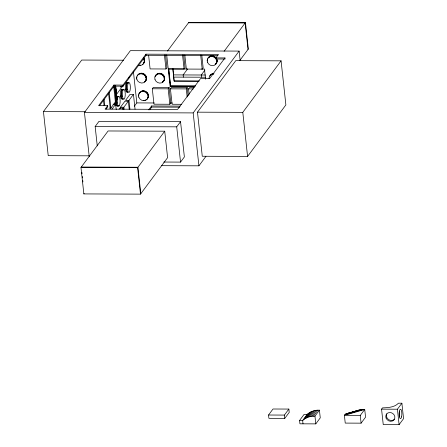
<?xml version="1.0" encoding="UTF-8"?>
<svg xmlns="http://www.w3.org/2000/svg" width="447" height="447" viewBox="0 0 447 447"><rect width="100%" height="100%" fill="white"/><g stroke="black" fill="none" stroke-linecap="round" stroke-linejoin="round"><path stroke-width="0.67" d="M144.275 61.524L144.247 59.177A4.967 4.431 36.6 0 0 143.649 58.06M164.317 79.225L164.284 76.884A4.967 4.431 36.6 0 0 160.562 73.593L158.104 73.587A4.967 4.431 36.6 0 0 155.092 76.845M216.773 61.803L217.108 60.25M216.812 61.747L216.739 59.457L217.002 61.854A4.967 4.431 36.6 0 1 215.085 64.659M136.972 76.778L136.62 78.398M144.247 59.177L144.504 61.574A4.967 4.431 36.6 0 1 142.593 64.374M137.324 75.66A4.967 4.431 36.6 0 1 139.978 73.515L142.442 73.526A4.967 4.431 36.6 0 1 146.158 76.811L146.42 79.208A4.967 4.431 36.6 0 1 144.51 82.008M145.331 100.106A4.967 4.431 36.6 0 0 148.337 96.843L148.074 94.446A4.967 4.431 36.6 0 0 144.359 91.16L141.895 91.149A4.967 4.431 36.6 0 0 138.883 94.412M164.284 76.884L164.546 79.275A4.967 4.431 36.6 0 1 162.635 82.08M207.548 59.423L207.201 61.049M114.359 85.723L116.036 101.151L116.969 98.843L115.583 86.092M116.488 98.061A4.967 1.43 -89.8 0 1 116.762 97.167L117.455 96.234A4.967 1.43 -89.8 0 1 117.829 96.261M123.204 98.932L122.836 99.24A4.967 1.43 -89.8 0 1 121.534 97.239L121.277 94.848A4.967 1.43 -89.8 0 1 121.863 90.294L122.562 89.361A4.967 1.43 -89.8 0 1 123.288 89.752M127.943 92.373A4.967 1.43 -89.8 0 1 126.641 90.372L126.378 87.975A4.967 1.43 -89.8 0 1 126.97 83.427L127.663 82.494A4.967 1.43 -89.8 0 1 128.395 82.885M116.181 100.419A4.967 1.43 -89.8 0 0 116.17 101.715L116.427 104.112A4.967 1.43 -89.8 0 0 117.734 106.107L118.014 105.581A4.733 1.363 -89.8 0 1 116.192 100.452M144.331 60.345L144.504 61.574L144.61 59.965M164.373 78.052L164.546 79.275L164.652 77.672M116.762 97.167L117.455 96.234M121.863 90.294L122.16 89.892L121.148 89.886M126.97 83.427L127.663 82.494M344.833 414.794L344.397 415.38L345.235 423.097L361.092 423.158L365.562 417.152L364.724 409.435L358.717 410.167L346.196 413.805L344.833 414.794L363.182 409.43M89.35 155.819L48.226 155.657L43.437 111.571L81.723 60.049L123.545 60.216M89.216 156.461L84.438 112.488L130.379 50.667L239.123 51.092L240.168 60.708M224.377 59.026L216.013 58.993L215.895 57.892L218.449 54.456L145.951 54.171L122.981 85.086L113.918 85.047L98.603 105.654L107.666 105.693L107.783 106.794L105.961 109.247M99.435 105.799L114.035 86.148L113.918 85.047M107.666 105.693L105.112 109.124L177.604 109.409L200.58 78.499L209.643 78.532L224.958 57.926L215.895 57.892M122.919 85.774L121.701 87.416L121.55 86.07M128.429 78.359L129.647 76.722M114.035 86.148L123.098 86.187L146.074 55.277L145.951 54.171M139.967 65.413L140.28 64.983M97.262 145.878L95.155 126.512L98.988 121.36L180.543 121.679L184.376 156.947L180.543 162.105L163.814 162.037M144.219 60.803L144.537 60.373M109.593 108.034L110.912 108.04L115.382 102.028L113.706 86.601M111.979 109.135L115.633 104.218L112.99 104.207M140.878 73.789L141.191 73.364M141.235 73.559L141.52 73.174M119.019 109.174L119.83 108.079L123.227 108.096L123.378 109.437M120.617 108.565L120.472 107.224L124.936 101.212L128.334 101.223L129.211 109.275M122.417 109.185L123.227 108.096M124.087 109.247L123.869 107.235L128.334 101.223M128.971 100.368L133.441 94.356L130.043 94.345L125.573 100.351L128.971 100.368L129.921 109.09M142.425 73.705A4.733 4.219 36.6 0 1 146.247 77.979L146.527 77.605M146.135 78.437L146.454 78.013M80.974 167.463L108.096 130.971L164.731 131.189L167.608 157.646L140.487 194.138L83.852 193.914L80.974 167.463L137.615 167.686L164.731 131.189M167.474 51.075L188.818 22.35L245.453 22.573L248.331 49.025L239.765 60.552M138.536 96.032L138.855 95.608M142.794 91.423L143.107 90.998M141.99 91.339A4.733 4.219 36.6 0 1 143.146 91.194L143.437 90.814M134.329 106.257L136.821 102.905L133.396 71.386M158.998 73.861L159.316 73.431M159.355 73.632L159.64 73.247M148.644 55.512L150.103 68.927L165.96 68.989L166.915 67.704L165.535 54.959M152.304 88.769L153.265 87.483L169.122 87.545L170.799 102.972L169.838 104.263L153.98 104.201L152.304 88.769L168.161 88.83L169.122 87.545M143.8 100.681L144.113 100.257M148.443 95.239L148.337 96.843M148.052 96.071L148.37 95.647M164.261 78.504L164.574 78.08M83.852 193.914L84.17 193.49M148.706 109.839L151.578 105.978L180.158 106.09M149.65 109.839L151.701 107.079L151.578 105.978M194.54 86.601L170.139 86.506L170.62 85.863L168.776 68.905M198.524 81.237L174.129 81.142L172.961 68.715M168.228 69L184.086 69.061L185.041 67.776L183.656 55.026M181.756 104.307L172.106 104.268L170.43 88.841L171.385 87.551L187.243 87.612L188.12 95.664M187.628 68.888L183.136 74.934L183.376 77.141M187.164 96.954L186.287 88.903L187.243 87.612M211.453 56.434L211.772 56.009L213.018 56.171A4.967 4.431 36.6 0 1 216.141 58.339M184.818 54.981L186.349 69.073L202.206 69.134L203.167 67.843L201.781 55.098M213.007 56.356L211.811 56.21L212.096 55.825M189.137 94.278L188.55 88.908L189.511 87.623L194.339 87.64M204.933 70.062L201.256 75.007L201.496 77.214M216.717 61.083L217.03 60.658M224.109 51.299L245.453 22.573M209.431 78.259L209.118 78.683A4.967 4.431 36.6 0 1 213.37 74.073M180.543 162.105L176.716 126.831L180.543 121.679M161.283 165.675L198.926 165.82L193.177 112.912L239.123 51.092M197.485 112.169L235.77 60.652L281.079 60.831L285.873 104.916L247.582 156.439L202.273 156.26L197.485 112.169L242.794 112.348L281.079 60.831M198.926 165.82L205.961 156.349M268.546 415.017L273.011 409.005L288.868 409.066L289.231 412.374L284.761 418.386L268.904 418.325L268.546 415.017L284.404 415.079L288.868 409.066M299.574 420.465L304.038 414.453L307.111 414.464C310.402 411.408 314.973 409.944 319.421 410.15L320.264 417.867L315.794 423.879L299.937 423.817L299.574 420.465L302.647 420.476C305.932 417.42 310.503 415.956 314.956 416.163L319.421 410.15M303.748 419.543L308.212 413.536M304.938 418.716L309.402 412.704M306.206 417.995L310.676 411.983M307.547 417.386L312.017 411.374M308.95 416.895L313.414 410.882M310.402 416.526L314.867 410.514M311.894 416.28L316.359 410.268M313.414 416.157L317.884 410.145M360.254 415.447L364.724 409.435L344.397 415.38L360.254 415.447L361.092 423.158M381.565 409.156L382.52 407.871C387.974 407.698 394.511 407.407 398.489 403.194L401.887 403.211L403.563 418.638L399.098 424.65L383.241 424.589L381.565 409.156L397.422 409.217L401.887 403.211M127.524 92.11A4.733 1.363 -89.8 0 1 126.389 87.947A4.733 1.363 -89.8 0 1 127.266 83.025L127.591 82.729A4.733 1.363 -89.8 0 1 127.971 82.756M117.734 106.107L119.22 105.805M356.421 411.061L357.315 410.659L346.196 413.805M357.779 410.497L358.717 410.167M345.732 414L360.165 409.798M345.28 414.33L361.657 409.553M347.755 413.648L349.655 413.095M350.917 412.732L355.974 411.268M211.772 56.009L210.559 56.16A4.967 4.431 36.6 0 0 207.9 58.306M209.816 75.945A4.967 4.431 36.6 0 1 212.47 73.8L213.688 73.643M211.811 56.21L213.018 56.171M141.895 91.149L144.359 91.16M188.5 22.78L245.135 22.998L248.012 49.455M146.074 55.277L217.868 55.557M186.349 68.944L168.223 68.872L168.547 68.441L170.458 86.081L194.858 86.176M201.686 69.006L204.475 69.017L205.575 79.186M173.375 74.9L205.441 75.023M173.615 77.102L205.681 77.225M174.291 80.929L199.384 81.024M127.3 82.801L128.423 82.807M126.25 83.019L127.266 83.025M170.62 85.863L195.713 85.964M170.43 88.841L186.287 88.903M188.55 88.908L193.378 88.931M125.456 89.143L127.585 89.238A4.967 1.43 -89.8 0 0 130.032 90.545A4.967 1.43 -89.8 0 0 129.161 82.527A4.967 1.43 -89.8 0 0 127.585 89.238M122.193 89.674L123.322 89.679M120.349 96.016L122.484 96.111A4.967 1.43 -89.8 0 0 124.931 97.412A4.967 1.43 -89.8 0 0 124.059 89.394A4.967 1.43 -89.8 0 0 122.484 96.111M117.092 96.541L118.215 96.546M115.242 102.883L116.259 102.888L116.427 104.112M136.821 102.905L154.221 102.972M170.229 103.034L172.313 103.045M116.254 102.972L117.377 102.978A4.967 1.43 -89.8 0 0 119.824 104.285A4.967 1.43 -89.8 0 0 118.952 96.267A4.967 1.43 -89.8 0 0 117.377 102.978M151.701 107.079L179.582 107.185M120.472 107.224L123.869 107.235M43.437 111.571L85.26 111.733M84.438 112.488L193.177 112.912M95.155 126.512L176.716 126.831M81.293 167.033L137.933 167.256L140.805 193.707M212.47 73.8L213.727 73.844A4.733 4.219 36.6 0 0 212.571 73.99M143.146 91.194L144.342 91.344A4.733 4.219 36.6 0 1 145.482 91.786M116.27 97.239L116.969 98.843M216.789 60.68L217.002 61.854L216.829 60.624A4.733 4.219 36.6 0 0 216.544 59.496M126.641 90.372L126.378 87.975M121.534 97.239L121.277 94.848M397.422 409.217L399.098 424.65M314.956 416.163L315.794 423.879M303.01 423.829L302.647 420.476L307.111 414.464A19.137 17.07 36.6 0 0 306.43 415.14M284.404 415.079L284.761 418.386M242.794 112.348L247.582 156.439M224.958 57.926L225.076 59.026M200.675 55.042L202.206 69.134M182.555 54.975L184.086 69.061M172.805 68.933L174.129 81.142M166.697 54.908L170.139 86.506M164.429 54.903L165.96 68.989M168.161 88.83L169.838 104.263M133.441 94.356L135.044 109.118M137.615 167.686L140.487 194.138M122.981 85.086L123.098 86.187M120.841 86.26L121.059 88.271L116.594 94.283L115.717 86.232M115.477 85.992L116.935 99.407M115.544 87.69L115.834 90.372M115.98 91.713L116.27 94.395M116.416 95.742L116.633 97.753M115.237 85.897L116.768 99.983M114.862 85.807L116.466 100.569M115.633 104.218L116.22 109.582M109.236 92.607L110.912 108.04M108.599 93.468L110.275 108.9M104.134 99.48L104.788 105.514M103.497 100.335L104.078 105.704M81.885 172.458L82.03 173.816M82.326 176.531L82.471 177.889M82.768 180.599L82.918 181.957M146.158 76.811L146.247 77.979M116.17 101.715L116.259 102.888M394.511 419.174A4.733 4.219 36.6 0 1 388.588 419.532A4.733 4.219 36.6 0 1 386.806 413.827M399.339 411.123A4.733 1.363 -89.8 0 1 399.283 416.878M114.203 103.497A4.967 1.43 -89.8 0 1 114.521 104.168M116.388 96.463A4.733 1.363 -89.8 0 1 117.086 96.837M116.997 105.576A4.733 1.363 -89.8 0 1 115.164 101.687M116.745 97.357A4.733 1.363 -89.8 0 1 117.058 96.764L117.382 96.468A4.733 1.363 -89.8 0 1 117.757 96.496M122.104 98.709A4.733 1.363 -89.8 0 1 120.271 94.814A4.733 1.363 -89.8 0 1 121.847 89.618M122.774 99.005A4.733 1.363 -89.8 0 1 121.31 95.429A4.733 1.363 -89.8 0 1 122.16 89.892M122.506 89.596A4.733 1.363 -89.8 0 1 122.864 89.623M127.211 91.836A4.733 1.363 -89.8 0 1 125.372 87.947A4.733 1.363 -89.8 0 1 126.954 82.751M209.034 57.104A4.733 4.219 36.6 0 1 216.259 58.043M216.829 59.11A4.733 4.219 36.6 0 1 216.119 63.362M208.749 57.49A4.733 4.219 36.6 0 1 209.609 56.791M214.141 56.808A4.733 4.219 36.6 0 1 215.158 57.512M210.95 74.738A4.733 4.219 36.6 0 1 214.012 73.459M163.663 80.784A4.733 4.219 36.6 0 1 162.803 81.483M155.958 75.437A4.733 4.219 36.6 0 1 161.97 73.844A4.733 4.219 36.6 0 1 164.284 79.873M164.015 80.231A4.733 4.219 36.6 0 1 162.535 81.84M156.31 74.884A4.733 4.219 36.6 0 1 158.221 73.749M160.562 73.761A4.733 4.219 36.6 0 1 164.105 76.89M163.362 81.198A4.733 4.219 36.6 0 1 162.496 81.896M143.766 57.758A4.733 4.219 36.6 0 1 143.627 63.077M143.331 58.484A4.967 4.431 36.6 0 1 143.543 63.614A4.967 4.431 36.6 0 1 138.715 65.251M143.94 62.586A4.733 4.219 36.6 0 1 143.319 63.491M138.453 74.453A4.733 4.219 36.6 0 1 144.862 74.481A4.733 4.219 36.6 0 1 145.538 80.717M145.878 80.181A4.733 4.219 36.6 0 1 145.258 81.091M146.23 79.102A4.733 4.219 36.6 0 1 144.409 81.767M141.235 91.395A4.733 4.219 36.6 0 1 146.292 91.73A4.733 4.219 36.6 0 1 148.415 96.379M148.074 97.44A4.733 4.219 36.6 0 1 147.454 98.351M139.464 93.384A4.733 4.219 36.6 0 1 140.084 92.473M146.499 92.49A4.733 4.219 36.6 0 1 147.884 94.473M401.546 416.889A4.733 1.363 -89.8 0 0 400.719 409.251A4.733 1.363 -89.8 0 0 399.216 415.649A4.733 1.363 -89.8 0 0 401.546 416.889M386.079 418.029A4.733 4.219 36.6 0 0 393.874 420.035A4.733 4.219 36.6 0 0 391.041 412.648A4.733 4.219 36.6 0 0 386.079 418.029M207.492 62.245A4.967 4.431 36.6 0 0 215.677 64.351A4.967 4.431 36.6 0 0 212.705 56.596A4.967 4.431 36.6 0 0 207.492 62.245M215.834 63.748A4.733 4.219 36.6 0 0 216.454 62.837A4.733 4.219 36.6 0 1 215.812 63.776M155.036 79.667A4.967 4.431 36.6 0 0 163.222 81.773A4.967 4.431 36.6 0 0 160.249 74.023A4.967 4.431 36.6 0 0 155.036 79.667M136.916 79.6A4.967 4.431 36.6 0 0 145.096 81.706A4.967 4.431 36.6 0 0 142.124 73.951A4.967 4.431 36.6 0 0 136.916 79.6M138.827 97.234A4.967 4.431 36.6 0 0 147.013 99.34A4.967 4.431 36.6 0 0 144.04 91.585A4.967 4.431 36.6 0 0 138.827 97.234"/></g></svg>
